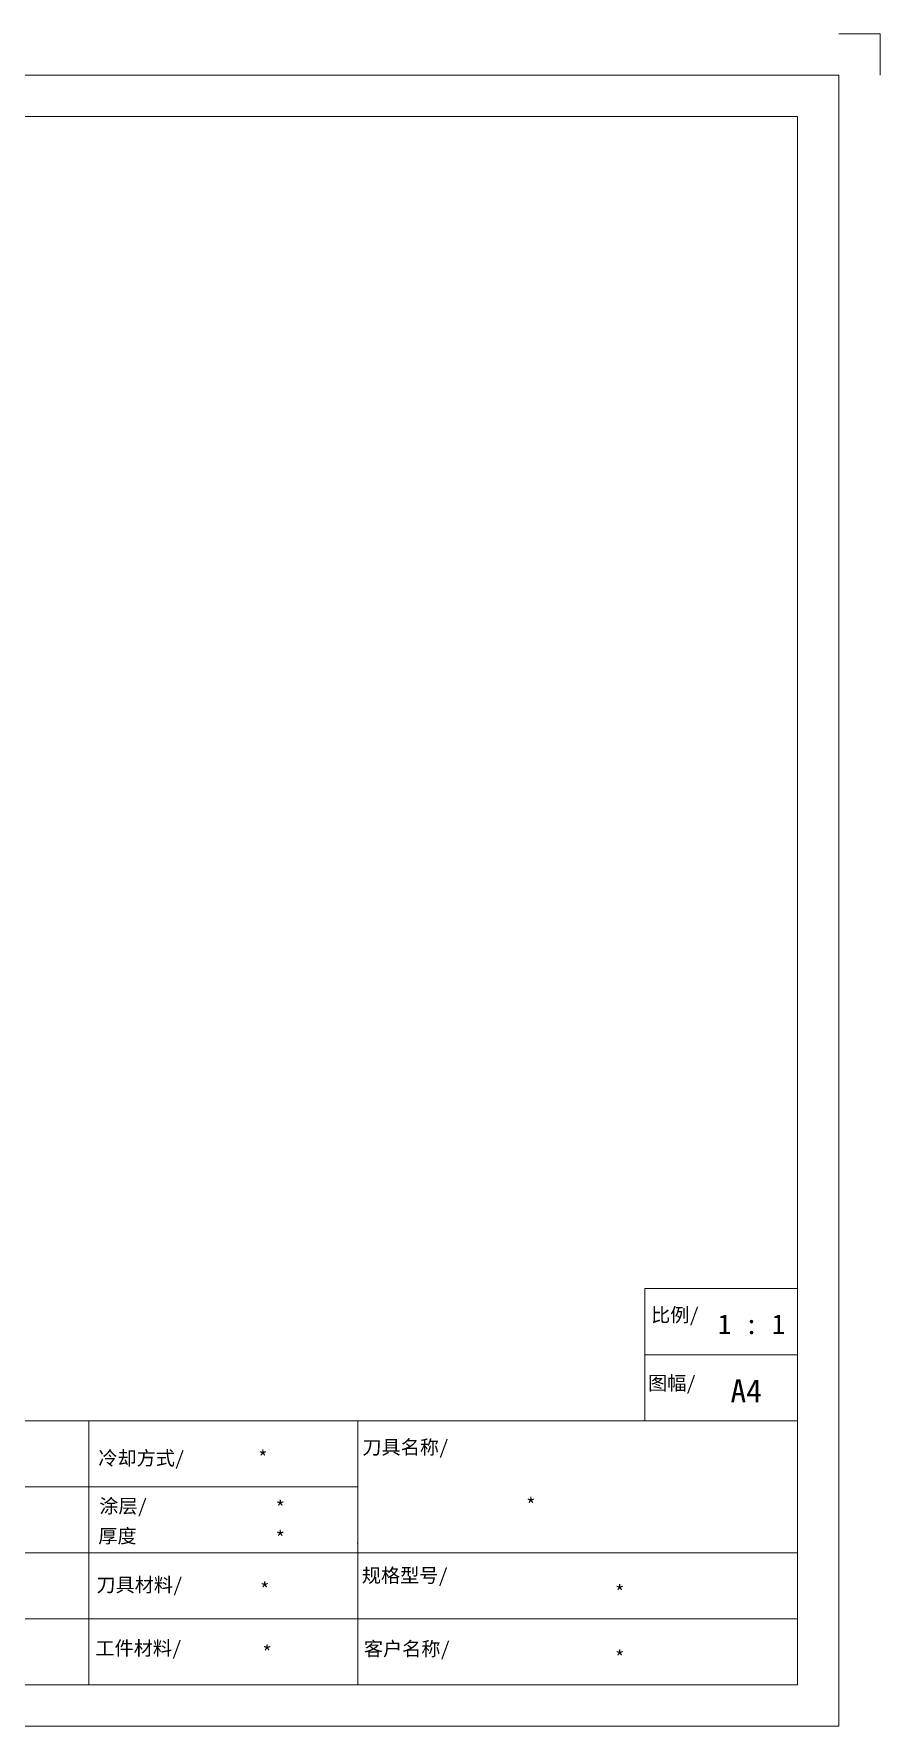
# Model space of a CAD drawing. Header units: millimetres. Extents: x 2250 to 2547, y 1170 to 1380.
# Drawn here: x 2444.5 to 2547, y 1175 to 1380 of the extents above; entities that cross this region are included whole.
import ezdxf
from ezdxf.enums import TextEntityAlignment as Align

# ---------------------------------------------------------------- set-up
doc = ezdxf.new("R2010")
doc.units = ezdxf.units.MM
doc.layers.add('图框', color=7, linetype='Continuous', lineweight=35)
doc.styles.get("Standard").update_dxf_attribs({"font": 'arial.ttf'})
doc.styles.add('宋体1.0', font='')
doc.styles.add('样式 1', font='simsunb.ttf')
doc.styles.add('样式 2', font='', dxfattribs={"width": 0.8})
doc.styles.get('宋体1.0').set_extended_font_data('SimSun')
doc.styles.get('样式 2').set_extended_font_data('KaiTi_GB2312')

# ---------------------------------------------------------------- blocks, each defined once
blk = doc.blocks.new('TYFrame_XT')
at = {"layer": '图框', "lineweight": 9}
for p, q in [((292, 210), (297, 210)), ((292, 210), (297, 210)), ((292, 210), (297, 210)), ((292, 210), (297, 210)), ((292, 210), (297, 210)), ((292, 210), (297, 210)), ((292, 210), (297, 210)), ((292, 210), (297, 210)), ((297, 205), (297, 210)), ((297, 205), (297, 210)), ((297, 205), (297, 210)), ((297, 205), (297, 210)), ((297, 205), (297, 210)), ((297, 205), (297, 210)), ((297, 205), (297, 210)), ((297, 205), (297, 210)), ((5, 205), (292, 205)), ((292, 205), (292, 5)), ((10, 200), (287, 200)), ((282, 200), (287, 200)), ((287, 200), (287, 10)), ((287, 195), (287, 200)), ((287, 58), (287, 118)), ((287, 114), (287, 106)), ((287, 98), (287, 90)), ((287, 50), (268.48, 50)), ((201.15, 10), (201.15, 42)), ((128.53, 26), (287, 26)), ((128.53, 18), (287, 18)), ((287, 10), (128.53, 10)), ((292, 5), (5, 5))]:
    blk.add_line(p, q, dxfattribs=at)
at = {"layer": '图框', "color": 0, "lineweight": 9}
for p, q in [((268.48, 58), (268.48, 42)), ((268.48, 58), (287, 58)), ((128.53, 42), (287, 42)), ((233.72, 42), (233.72, 10)), ((128.53, 34), (233.72, 34)), ((233.65, 27.16), (233.72, 27.16))]:
    blk.add_line(p, q, dxfattribs=at)
at = {"layer": '图框', "color": 4, "lineweight": 9}
blk.add_line((128.53, 10), (287, 10), dxfattribs=at)
at = {"layer": '图框', "lineweight": 9, "char_height": 1.7, "attachment_point": 1}
for s, insert, width in [('{\\fNSimSun|b0|i0|c134|p49;比例/}', (269.26, 55.67), 9.4776), ('{\\fNSimSun|b0|i0|c134|p49;图幅/}', (268.89, 47.41), 9.1232), ('{\\fNSimSun|b0|i0|c134|p49;刀具名称/}', (234.29, 39.64), 12.7935), ('{\\fNSimSun|b0|i0|c134|p49;冷却方式/}', (202.3, 38.32), 13.9742), ('{\\fNSimSun|b0|i0|c134|p49;涂层/}', (202.42, 32.52), 13.9742), ('{\\fNSimSun|b0|i0|c134|p49;厚度}', (202.3, 28.89), 29.6282), ('{\\fNSimSun|b0|i0|c134|p49;刀具材料/}', (202.07, 22.97), 14.09), ('{\\fNSimSun|b0|i0|c134|p49;规格型号/}', (234.22, 24.11), 13.1299), ('{\\fNSimSun|b0|i0|c134|p49;工件材料/}', (201.95, 15.29), 13.1299), ('{\\fNSimSun|b0|i0|c134|p49;客户名称/}', (234.47, 15.22), 14.3763)]:
    blk.add_mtext(s, dxfattribs=dict(at, insert=insert, width=width))
at = {"layer": '图框', "lineweight": 9, "attachment_point": 1}
for s, insert, char_height, width, style in [('1 : 1', (277.34, 54.89), 2.4, 11.5045, '宋体1.0'), ('{\\W1;A4}', (278.87, 47.01), 2.8, 8.3005, '样式 2')]:
    blk.add_mtext(s, dxfattribs=dict(at, insert=insert, char_height=char_height, width=width, style=style))
at = {"layer": '图框', "style": '样式 1'}
for tag, p in [('设计', (186.18, 37.5)), ('冷却', (222.23, 37.52)), ('刀具名称', (254.7, 31.77)), ('审核', (186.14, 29.88)), ('涂层', (224.34, 31.44)), ('厚度', (224.33, 27.78)), ('刀具材料', (222.45, 21.55)), ('规格型号', (265.45, 21.22)), ('日期', (186.42, 13.79)), ('被加工材料', (222.74, 13.91)), ('客户名称', (265.45, 13.31))]:
    blk.add_attdef(tag, text='', height=1.73, dxfattribs=at).set_placement(p, align=Align.MIDDLE_CENTER)

msp = doc.modelspace()

# ---------------------------------------------------------------- block references
at = {"color": 0}
ref = msp.add_blockref('TYFrame_XT', (2250, 1170), dxfattribs=at)
ref.add_attrib('客户名称', '*', dxfattribs={"layer": '图框', "height": 1.73, "style": '样式 1'}).set_placement((2515.4542, 1183.3064), align=Align.MIDDLE_CENTER)
ref.add_attrib('规格型号', '*', dxfattribs={"layer": '图框', "height": 1.73, "style": '样式 1'}).set_placement((2515.4533, 1191.2152), align=Align.MIDDLE_CENTER)
ref.add_attrib('刀具名称', '*', dxfattribs={"layer": '图框', "height": 1.73, "style": '样式 1'}).set_placement((2504.6965, 1201.7723), align=Align.MIDDLE_CENTER)
ref.add_attrib('冷却', '*', dxfattribs={"layer": '图框', "height": 1.73, "style": '样式 1'}).set_placement((2472.2325, 1207.5197), align=Align.MIDDLE_CENTER)
ref.add_attrib('厚度', '*', dxfattribs={"layer": '图框', "height": 1.73, "style": '样式 1'}).set_placement((2474.3322, 1197.7849), align=Align.MIDDLE_CENTER)
ref.add_attrib('涂层', '*', dxfattribs={"layer": '图框', "height": 1.73, "style": '样式 1'}).set_placement((2474.342, 1201.4438), align=Align.MIDDLE_CENTER)
ref.add_attrib('被加工材料', '*', dxfattribs={"layer": '图框', "height": 1.73, "style": '样式 1'}).set_placement((2472.7428, 1183.9131), align=Align.MIDDLE_CENTER)
ref.add_attrib('刀具材料', '*', dxfattribs={"layer": '图框', "height": 1.73, "style": '样式 1'}).set_placement((2472.4547, 1191.5462), align=Align.MIDDLE_CENTER)

doc.saveas('drawing.dxf')
